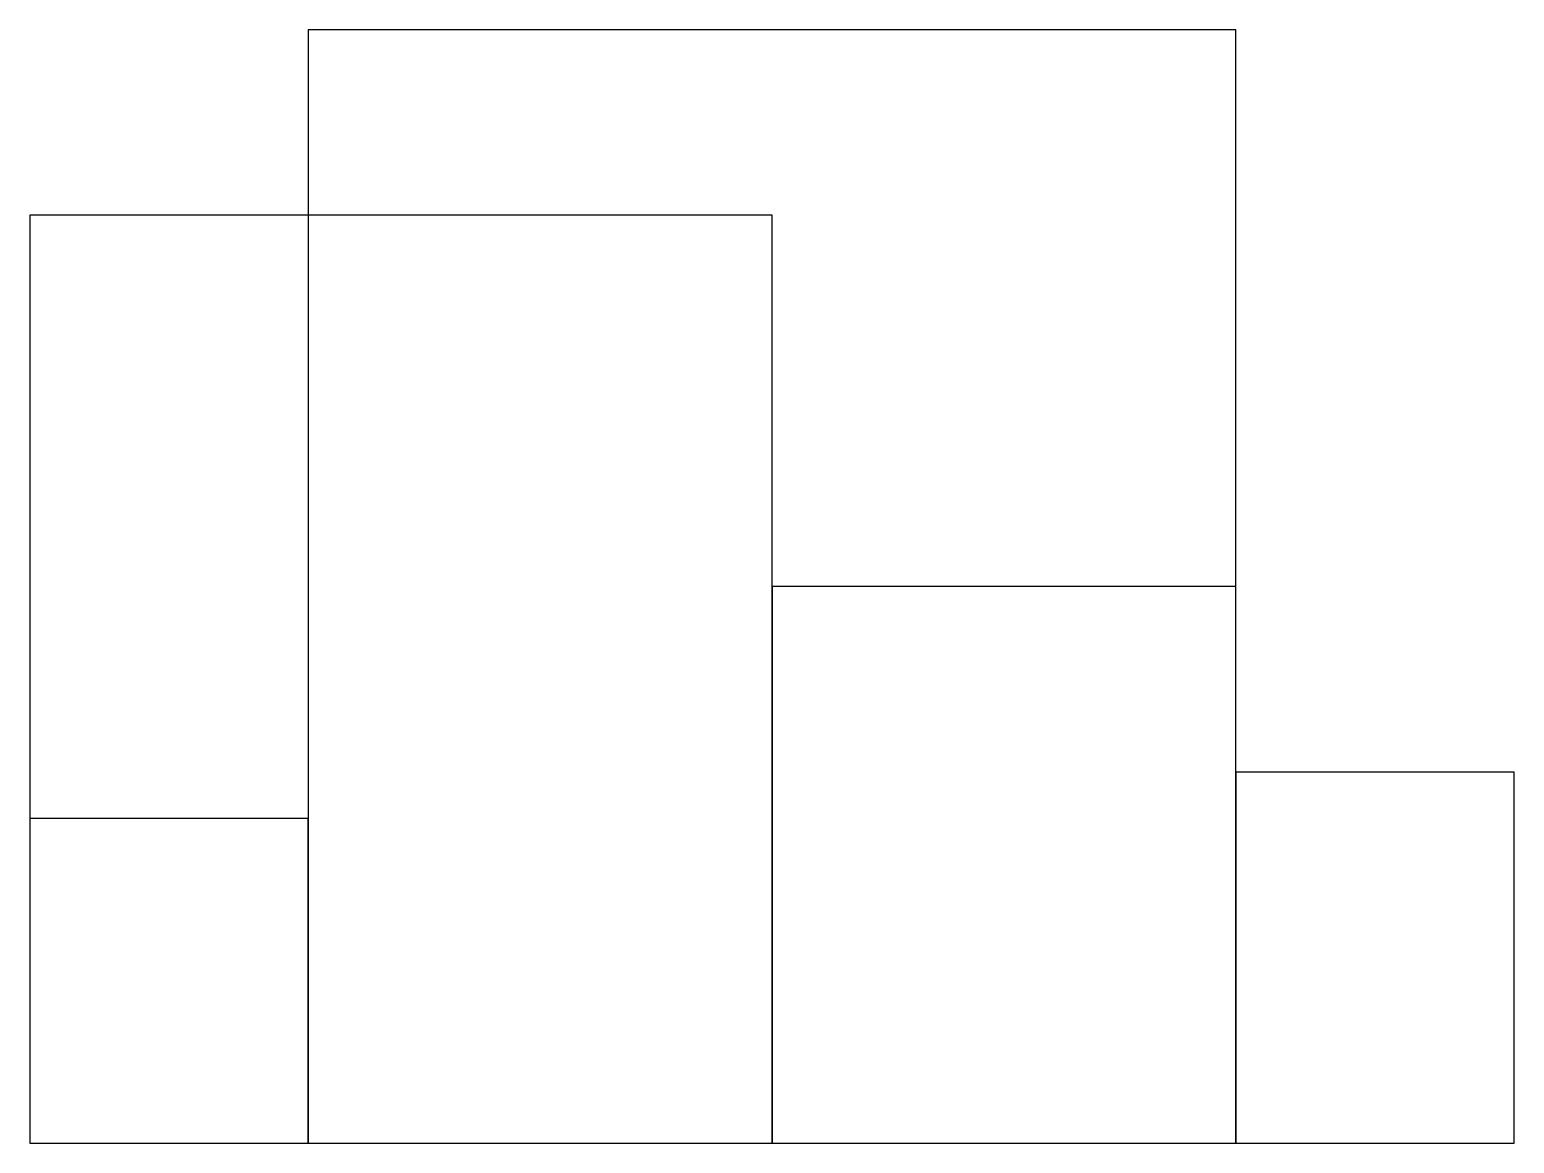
# Model space of a CAD drawing. Header units: metres. Extents: x 0 to 16, y 0 to 12.
import ezdxf

# ---------------------------------------------------------------- set-up
doc = ezdxf.new("R2010")
doc.units = ezdxf.units.M

msp = doc.modelspace()

# ---------------------------------------------------------------- linework, layer by layer
at = {"layer": 'begane grond'}
for p, q in [((13, 12), (3, 12)), ((3, 12), (3, 0)), ((13, 0), (13, 12)), ((16, 4), (13, 4)), ((13, 4), (13, 0)), ((16, 0), (16, 4)), ((3, 3.5), (0, 3.5)), ((0, 3.5), (0, 0)), ((3, 0), (3, 3.5)), ((0, 0), (3, 0)), ((3, 0), (13, 0)), ((13, 0), (16, 0))]:
    msp.add_line(p, q, dxfattribs=at)
at = {"layer": 'verdieping'}
for p, q in [((8, 10), (0, 10)), ((0, 10), (0, 0)), ((8, 0), (8, 10)), ((13, 6), (8, 6)), ((8, 6), (8, 0)), ((13, 0), (13, 6)), ((0, 0), (8, 0)), ((8, 0), (13, 0))]:
    msp.add_line(p, q, dxfattribs=at)

doc.saveas('drawing.dxf')
